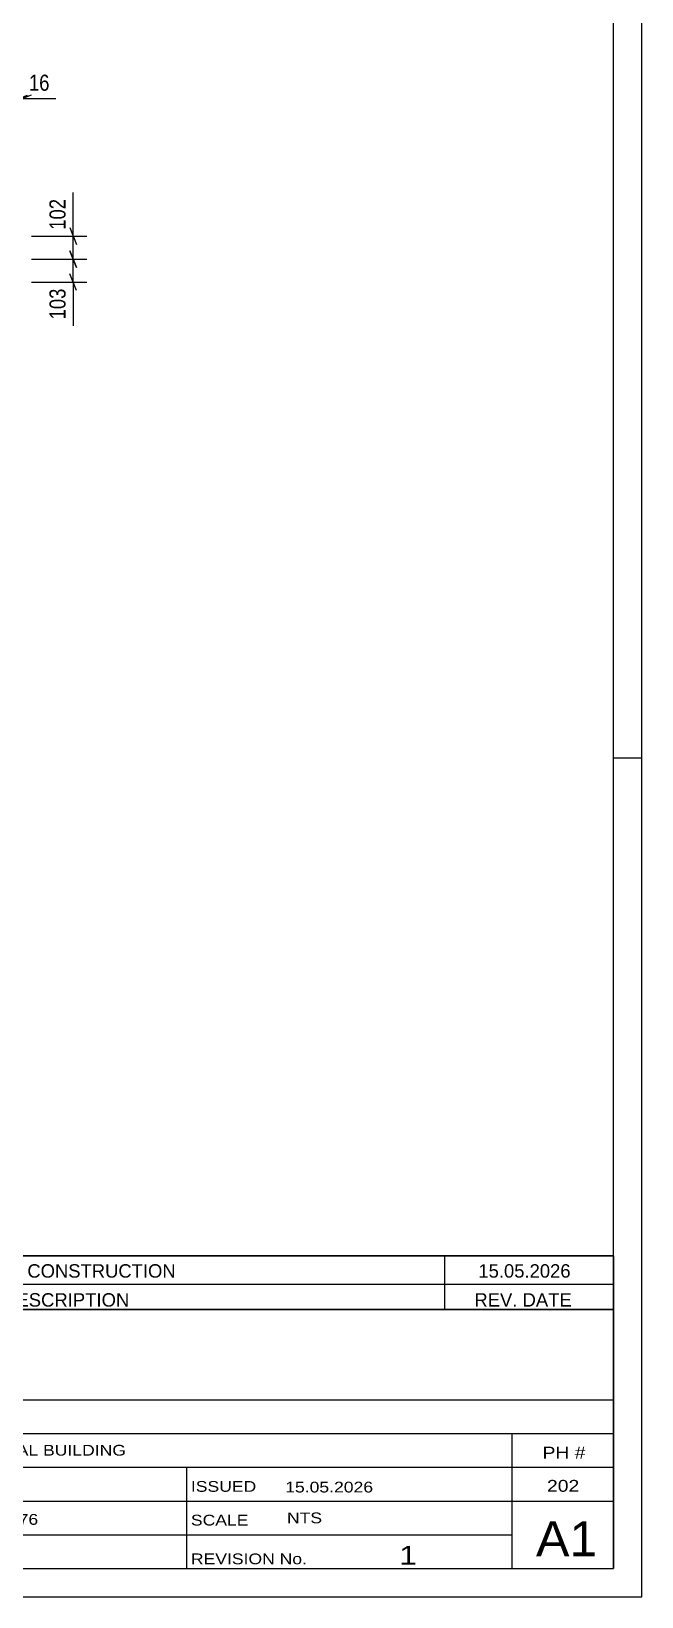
# Model space of a CAD drawing. Header units: millimetres. Extents: x 0 to 841, y 0 to 594.
# Drawn here: x 732.6 to 841, y 0 to 278.2 of the extents above; entities that cross this region are included whole.
import ezdxf

# ---------------------------------------------------------------- set-up
doc = ezdxf.new("R2010")
doc.units = ezdxf.units.MM
doc.styles.add('Arial Narrow', font='ARIALN.TTF', dxfattribs={"height": 0.2})

# ---------------------------------------------------------------- blocks, each defined once
blk = doc.blocks.new('Unknown-404166562-1135')
at = {"color": 5, "linetype": 'Continuous'}
for p, q in [((841, 0), (841, 594)), ((836, 5), (836, 589)), ((841, 149), (836, 149)), ((5, 5), (836, 5)), ((0, 0), (841, 0))]:
    blk.add_line(p, q, dxfattribs=at)
blk = doc.blocks.new('Unknown-404166562-55462')
at = {"color": 7, "linetype": 'Continuous'}
for p, q in [((676, 51.05), (676, 5)), ((676, 51.05), (836, 51.05)), ((836, 51), (836, 5)), ((676, 35), (836, 35)), ((716.14, 35), (716.14, 5)), ((676, 29), (836, 29)), ((818, 5.05), (818, 29.05)), ((676, 23), (836, 23)), ((760.14, 23), (760.14, 5)), ((676, 17), (836, 17)), ((676, 11), (818, 11)), ((676, 5), (836, 5))]:
    blk.add_line(p, q, dxfattribs=at)
at = {"color": 7, "style": 'Arial Narrow'}
for s, height, width, p in [('DRAWING TITLE', 1.9089, 1.425378, (680.88, 30.61)), ('TRUSS', 1.909, 1.425378, (717.81, 30.59)), ('CONTRACT', 1.909, 1.425378, (680.88, 24.71)), ('TERMINAL BUILDING', 1.9089, 1.425378, (718.06, 25.07)), ('MODELLED BY', 1.9089, 1.425378, (680.88, 18.98)), ('GSK', 1.909, 1.425378, (717.88, 19.04)), ('ISSUED', 1.909, 1.425378, (760.94, 18.64)), ('15.05.2026', 1.909, 1.425378, (777.69, 18.52)), ('CONTRACT NO', 1.9089, 1.425378, (680.88, 12.66)), ('AN-C-1376', 1.909, 1.425378, (718.23, 12.78)), ('SCALE', 1.909, 1.425378, (760.94, 12.65)), ('A1', 6.204, 1.25, (822.24, 7.2)), ('DRAWING No', 1.909, 1.425378, (680.56, 7)), ('[TR.31]', 1.909, 1.425378, (718.46, 6.99)), ('1', 3.34, 1.5, (797.91, 5.68)), ('REVISION No.', 1.9089, 1.425378, (760.94, 5.77))]:
    blk.add_text(s, height=height, dxfattribs=dict(at, width=width)).set_placement(p)
at = {"color": 7, "linetype": 'Continuous', "style": 'Arial Narrow'}
for s, height, width, p in [('PH #', 2.1, 1.42538, (823.4, 24.55)), ('202', 2.1, 1.42538, (824.19, 18.65)), ('NTS', 1.909, 1.425378, (778, 13.05))]:
    blk.add_text(s, height=height, dxfattribs=dict(at, width=width)).set_placement(p)
blk = doc.blocks.new('Unknown-404166562-55465')
at = {"color": 7, "linetype": 'Continuous'}
for p, q in [((676, 60.55), (836, 60.55)), ((836, 60.55), (676, 60.55)), ((676, 60.55), (676, 55.55)), ((685, 60.55), (685, 55.55)), ((709, 60.55), (709, 55.55)), ((806, 60.55), (806, 55.55)), ((836, 60.55), (836, 55.55)), ((676, 55.55), (836, 55.55)), ((676, 55.55), (676, 51.05)), ((676, 55.55), (836, 55.55)), ((685, 55.55), (685, 51.05)), ((709, 55.55), (709, 51.05)), ((806, 55.55), (806, 51.05)), ((836, 55.55), (836, 51.05)), ((836, 51.05), (676, 51.05))]:
    blk.add_line(p, q, dxfattribs=at)
at = {"color": 7, "linetype": 'Continuous', "style": 'Arial Narrow'}
for s, height, width, p in [('1', 2.39, 1.196471, (679.16, 56.7)), ('0', 2.39, 1.196471, (694, 56.7)), ('ISSUED FOR CONSTRUCTION', 2.3861, 1.196471, (711, 56.7)), ('15.05.2026', 2.386, 1.196471, (812, 56.7)), ('No', 2.386, 1.2, (677.54, 51.55)), ('REV MARK', 2.386, 1.2, (686, 51.55)), ('REVISION DESCRIPTION', 2.3861, 1.2, (711, 51.55)), ('REV. DATE', 2.386, 1.2, (811.28, 51.55))]:
    blk.add_text(s, height=height, dxfattribs=dict(at, width=width)).set_placement(p)
blk = doc.blocks.new('StraightDimension-404166562-30616 - 4252')
at = {"color": 7, "linetype": 'Continuous'}
for p, q in [((730.4, 245.2), (730.4, 269.12)), ((731.04, 245.2), (731.04, 269.12)), ((728.9, 265.67), (731.9, 266.87)), ((732.54, 266.87), (729.54, 265.67)), ((730.4, 266.27), (731.04, 266.27))]:
    blk.add_line(p, q, dxfattribs=at)
at = {"color": 0}
blk.add_wipeout([(736.42, 267.02), (736.42, 271.22), (731.57, 271.22), (731.57, 267.02)], dxfattribs=at)
at = {"color": 7, "linetype": 'Continuous'}
blk.add_line((731.04, 266.27), (736.95, 266.27), dxfattribs=at)
blk.add_line((731.04, 266.27), (736.95, 266.27), dxfattribs=at)
at = {"color": 3, "style": 'Arial Narrow'}
blk.add_text('16', height=2.863, dxfattribs=at).set_placement((732.17, 267.62))
blk = doc.blocks.new('StraightDimension-404166562-53296 - 4252')
at = {"color": 7, "linetype": 'Continuous'}
for p, q in [((739.43, 243.3), (740.63, 240.3)), ((732.65, 241.8), (742.43, 241.8)), ((740.03, 237.7), (740.03, 241.8)), ((732.65, 237.7), (742.43, 237.7)), ((740.63, 236.2), (739.43, 239.2))]:
    blk.add_line(p, q, dxfattribs=at)
at = {"color": 0}
blk.add_wipeout([(739.28, 249), (735.08, 249), (735.08, 242.32), (739.28, 242.32)], dxfattribs=at)
at = {"color": 7, "linetype": 'Continuous'}
blk.add_line((740.03, 241.8), (740.03, 249.53), dxfattribs=at)
blk.add_line((740.03, 241.8), (740.03, 249.53), dxfattribs=at)
at = {"color": 3, "style": 'Arial Narrow'}
blk.add_text('102', height=2.863, rotation=90.0002, dxfattribs=at).set_placement((738.68, 242.92))
blk = doc.blocks.new('StraightDimension-404166562-53297 - 4252')
at = {"color": 7, "linetype": 'Continuous'}
for p, q in [((732.65, 237.7), (742.43, 237.7)), ((739.43, 239.2), (740.63, 236.2)), ((740.03, 233.6), (740.03, 237.7)), ((740.63, 232.1), (739.43, 235.1)), ((732.65, 233.6), (742.43, 233.6))]:
    blk.add_line(p, q, dxfattribs=at)
at = {"color": 0}
blk.add_wipeout([(739.28, 233.07), (735.08, 233.07), (735.08, 226.39), (739.28, 226.39)], dxfattribs=at)
at = {"color": 7, "linetype": 'Continuous'}
blk.add_line((740.03, 233.6), (740.03, 225.86), dxfattribs=at)
blk.add_line((740.03, 233.6), (740.03, 225.86), dxfattribs=at)
at = {"color": 3, "style": 'Arial Narrow'}
blk.add_text('103', height=2.863, rotation=90.0002, dxfattribs=at).set_placement((738.68, 226.99))

msp = doc.modelspace()

# ---------------------------------------------------------------- block references
for name in ['Unknown-404166562-1135', 'Unknown-404166562-55465', 'Unknown-404166562-55462']:
    msp.add_blockref(name, (0, 0))

# ---------------------------------------------------------------- next in the draw order: block references
msp.add_blockref('StraightDimension-404166562-30616 - 4252', (0, 0))

# ---------------------------------------------------------------- next in the draw order: block references
msp.add_blockref('StraightDimension-404166562-53296 - 4252', (0, 0))

# ---------------------------------------------------------------- next in the draw order: block references
msp.add_blockref('StraightDimension-404166562-53297 - 4252', (0, 0))

doc.saveas('drawing.dxf')
